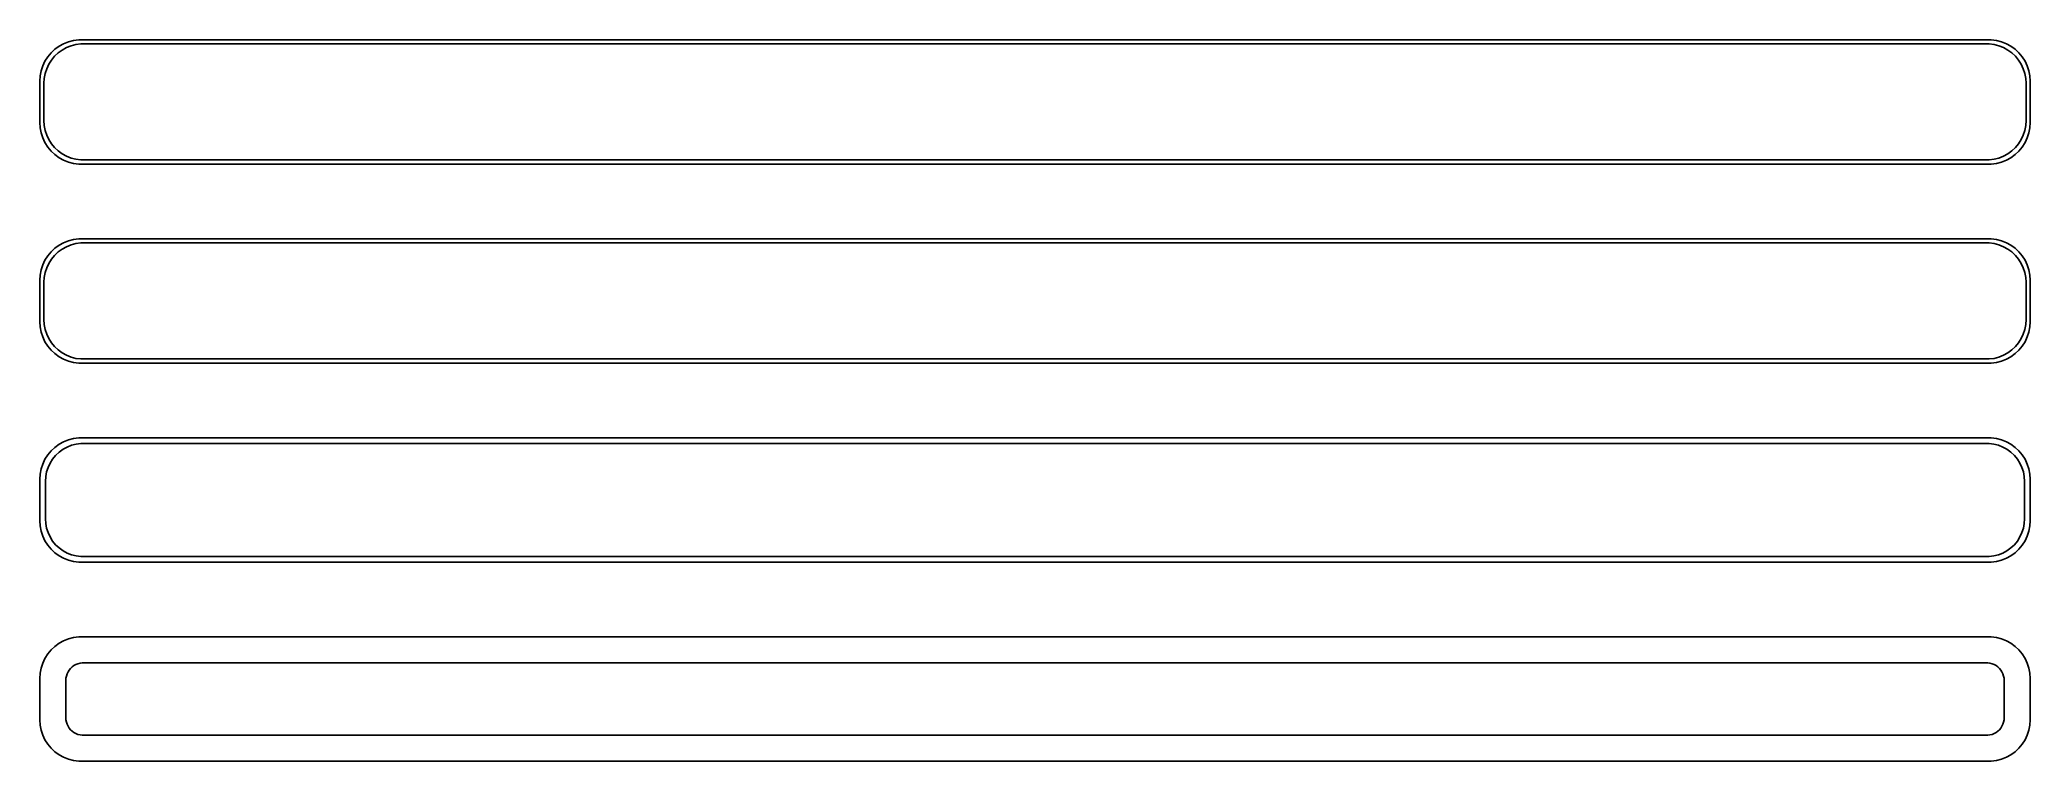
# Model space of a CAD drawing. Header units: metres. Extents: x -120 to 120, y 89 to 175.
import ezdxf

# ---------------------------------------------------------------- set-up
doc = ezdxf.new("R2010")
doc.units = ezdxf.units.M

msp = doc.modelspace()

# ---------------------------------------------------------------- linework, layer by layer
for p, q in [((-116.545, 175.255), (-117.129, 175.024)), ((-115.937, 175.411), (-116.545, 175.255)), ((-115.314, 175.49), (-115.937, 175.411)), ((115.314, 175.49), (-115.314, 175.49)), ((115.937, 175.411), (115.314, 175.49)), ((116.545, 175.255), (115.937, 175.411)), ((117.129, 175.024), (116.545, 175.255)), ((-119.382, 172.909), (-119.649, 172.341)), ((-119.045, 173.439), (-119.382, 172.909)), ((-118.645, 173.923), (-119.045, 173.439)), ((-118.912, 172.538), (-118.593, 173.042)), ((-118.187, 174.353), (-118.645, 173.923)), ((-118.593, 173.042), (-118.213, 173.502)), ((-118.213, 173.502), (-117.778, 173.91)), ((-117.679, 174.722), (-118.187, 174.353)), ((-117.778, 173.91), (-117.295, 174.261)), ((-117.129, 175.024), (-117.679, 174.722)), ((-117.295, 174.261), (-116.772, 174.548)), ((-116.772, 174.548), (-116.218, 174.768)), ((-116.218, 174.768), (-115.64, 174.916)), ((-115.64, 174.916), (-115.048, 174.991)), ((-115.048, 174.991), (115.048, 174.991)), ((115.048, 174.991), (115.64, 174.916)), ((115.64, 174.916), (116.218, 174.768)), ((116.218, 174.768), (116.772, 174.548)), ((116.772, 174.548), (117.295, 174.261)), ((117.679, 174.722), (117.129, 175.024)), ((117.295, 174.261), (117.778, 173.91)), ((118.187, 174.353), (117.679, 174.722)), ((117.778, 173.91), (118.213, 173.502)), ((118.645, 173.923), (118.187, 174.353)), ((118.213, 173.502), (118.593, 173.042)), ((118.593, 173.042), (118.912, 172.538)), ((119.045, 173.439), (118.645, 173.923)), ((119.382, 172.909), (119.045, 173.439)), ((119.649, 172.341), (119.382, 172.909)), ((-119.961, 171.127), (-120, 170.5)), ((-120, 170.5), (-120, 165.5)), ((-119.843, 171.743), (-119.961, 171.127)), ((-119.649, 172.341), (-119.843, 171.743)), ((-119.5, 170.25), (-119.463, 170.845)), ((-119.463, 170.845), (-119.351, 171.431)), ((-119.351, 171.431), (-119.166, 171.999)), ((-119.166, 171.999), (-118.912, 172.538)), ((118.912, 172.538), (119.166, 171.999)), ((119.166, 171.999), (119.351, 171.431)), ((119.351, 171.431), (119.463, 170.845)), ((119.463, 170.845), (119.5, 170.25)), ((119.843, 171.743), (119.649, 172.341)), ((119.961, 171.127), (119.843, 171.743)), ((120, 170.5), (119.961, 171.127)), ((120, 165.5), (120, 170.5)), ((-119.5, 165.75), (-119.5, 170.25)), ((119.5, 170.25), (119.5, 165.75)), ((-119.463, 165.155), (-119.5, 165.75)), ((119.5, 165.75), (119.463, 165.155)), ((-120, 165.5), (-119.961, 164.873)), ((-119.961, 164.873), (-119.843, 164.257)), ((-119.843, 164.257), (-119.649, 163.659)), ((-119.649, 163.659), (-119.382, 163.091)), ((-119.351, 164.569), (-119.463, 165.155)), ((-119.166, 164.001), (-119.351, 164.569)), ((-118.912, 163.462), (-119.166, 164.001)), ((-118.593, 162.958), (-118.912, 163.462)), ((118.912, 163.462), (118.593, 162.958)), ((119.166, 164.001), (118.912, 163.462)), ((119.351, 164.569), (119.166, 164.001)), ((119.463, 165.155), (119.351, 164.569)), ((119.382, 163.091), (119.649, 163.659)), ((119.649, 163.659), (119.843, 164.257)), ((119.843, 164.257), (119.961, 164.873)), ((119.961, 164.873), (120, 165.5)), ((-119.382, 163.091), (-119.045, 162.561)), ((-119.045, 162.561), (-118.645, 162.077)), ((-118.645, 162.077), (-118.187, 161.647)), ((-118.213, 162.498), (-118.593, 162.958)), ((-117.778, 162.09), (-118.213, 162.498)), ((-118.187, 161.647), (-117.679, 161.278)), ((-117.295, 161.739), (-117.778, 162.09)), ((-117.679, 161.278), (-117.129, 160.976)), ((-116.772, 161.452), (-117.295, 161.739)), ((-117.129, 160.976), (-116.545, 160.745)), ((-116.218, 161.232), (-116.772, 161.452)), ((-115.64, 161.084), (-116.218, 161.232)), ((-115.048, 161.009), (-115.64, 161.084)), ((115.048, 161.009), (-115.048, 161.009)), ((115.64, 161.084), (115.048, 161.009)), ((116.218, 161.232), (115.64, 161.084)), ((116.772, 161.452), (116.218, 161.232)), ((116.545, 160.745), (117.129, 160.976)), ((117.295, 161.739), (116.772, 161.452)), ((117.129, 160.976), (117.679, 161.278)), ((117.778, 162.09), (117.295, 161.739)), ((117.679, 161.278), (118.187, 161.647)), ((118.213, 162.498), (117.778, 162.09)), ((118.187, 161.647), (118.645, 162.077)), ((118.593, 162.958), (118.213, 162.498)), ((118.645, 162.077), (119.045, 162.561)), ((119.045, 162.561), (119.382, 163.091)), ((-116.545, 160.745), (-115.937, 160.589)), ((-115.937, 160.589), (-115.314, 160.51)), ((-115.314, 160.51), (115.314, 160.51)), ((115.314, 160.51), (115.937, 160.589)), ((115.937, 160.589), (116.545, 160.745)), ((-116.545, 151.255), (-117.129, 151.024)), ((-115.937, 151.411), (-116.545, 151.255)), ((-115.314, 151.49), (-115.937, 151.411)), ((115.314, 151.49), (-115.314, 151.49)), ((115.937, 151.411), (115.314, 151.49)), ((116.545, 151.255), (115.937, 151.411)), ((117.129, 151.024), (116.545, 151.255)), ((-119.382, 148.909), (-119.649, 148.341)), ((-119.045, 149.439), (-119.382, 148.909)), ((-118.645, 149.923), (-119.045, 149.439)), ((-118.912, 148.538), (-118.593, 149.042)), ((-118.187, 150.353), (-118.645, 149.923)), ((-118.593, 149.042), (-118.213, 149.502)), ((-118.213, 149.502), (-117.778, 149.91)), ((-117.679, 150.722), (-118.187, 150.353)), ((-117.778, 149.91), (-117.295, 150.261)), ((-117.129, 151.024), (-117.679, 150.722)), ((-117.295, 150.261), (-116.772, 150.548)), ((-116.772, 150.548), (-116.218, 150.768)), ((-116.218, 150.768), (-115.64, 150.916)), ((-115.64, 150.916), (-115.048, 150.991)), ((-115.048, 150.991), (115.048, 150.991)), ((115.048, 150.991), (115.64, 150.916)), ((115.64, 150.916), (116.218, 150.768)), ((116.218, 150.768), (116.772, 150.548)), ((116.772, 150.548), (117.295, 150.261)), ((117.679, 150.722), (117.129, 151.024)), ((117.295, 150.261), (117.778, 149.91)), ((118.187, 150.353), (117.679, 150.722)), ((117.778, 149.91), (118.213, 149.502)), ((118.645, 149.923), (118.187, 150.353)), ((118.213, 149.502), (118.593, 149.042)), ((118.593, 149.042), (118.912, 148.538)), ((119.045, 149.439), (118.645, 149.923)), ((119.382, 148.909), (119.045, 149.439)), ((119.649, 148.341), (119.382, 148.909)), ((-119.961, 147.127), (-120, 146.5)), ((-120, 146.5), (-120, 141.5)), ((-119.843, 147.743), (-119.961, 147.127)), ((-119.649, 148.341), (-119.843, 147.743)), ((-119.5, 146.25), (-119.463, 146.845)), ((-119.463, 146.845), (-119.351, 147.431)), ((-119.351, 147.431), (-119.166, 147.999)), ((-119.166, 147.999), (-118.912, 148.538)), ((118.912, 148.538), (119.166, 147.999)), ((119.166, 147.999), (119.351, 147.431)), ((119.351, 147.431), (119.463, 146.845)), ((119.463, 146.845), (119.5, 146.25)), ((119.843, 147.743), (119.649, 148.341)), ((119.961, 147.127), (119.843, 147.743)), ((120, 146.5), (119.961, 147.127)), ((120, 141.5), (120, 146.5)), ((-119.5, 141.75), (-119.5, 146.25)), ((119.5, 146.25), (119.5, 141.75)), ((-119.463, 141.155), (-119.5, 141.75)), ((119.5, 141.75), (119.463, 141.155)), ((-120, 141.5), (-119.961, 140.873)), ((-119.961, 140.873), (-119.843, 140.257)), ((-119.843, 140.257), (-119.649, 139.659)), ((-119.649, 139.659), (-119.382, 139.091)), ((-119.351, 140.569), (-119.463, 141.155)), ((-119.166, 140.001), (-119.351, 140.569)), ((-118.912, 139.462), (-119.166, 140.001)), ((-118.593, 138.958), (-118.912, 139.462)), ((118.912, 139.462), (118.593, 138.958)), ((119.166, 140.001), (118.912, 139.462)), ((119.351, 140.569), (119.166, 140.001)), ((119.463, 141.155), (119.351, 140.569)), ((119.382, 139.091), (119.649, 139.659)), ((119.649, 139.659), (119.843, 140.257)), ((119.843, 140.257), (119.961, 140.873)), ((119.961, 140.873), (120, 141.5)), ((-119.382, 139.091), (-119.045, 138.561)), ((-119.045, 138.561), (-118.645, 138.077)), ((-118.645, 138.077), (-118.187, 137.647)), ((-118.213, 138.498), (-118.593, 138.958)), ((-117.778, 138.09), (-118.213, 138.498)), ((-118.187, 137.647), (-117.679, 137.278)), ((-117.295, 137.739), (-117.778, 138.09)), ((-117.679, 137.278), (-117.129, 136.976)), ((-116.772, 137.452), (-117.295, 137.739)), ((-117.129, 136.976), (-116.545, 136.745)), ((-116.218, 137.232), (-116.772, 137.452)), ((-115.64, 137.084), (-116.218, 137.232)), ((-115.048, 137.009), (-115.64, 137.084)), ((115.048, 137.009), (-115.048, 137.009)), ((115.64, 137.084), (115.048, 137.009)), ((116.218, 137.232), (115.64, 137.084)), ((116.772, 137.452), (116.218, 137.232)), ((116.545, 136.745), (117.129, 136.976)), ((117.295, 137.739), (116.772, 137.452)), ((117.129, 136.976), (117.679, 137.278)), ((117.778, 138.09), (117.295, 137.739)), ((117.679, 137.278), (118.187, 137.647)), ((118.213, 138.498), (117.778, 138.09)), ((118.187, 137.647), (118.645, 138.077)), ((118.593, 138.958), (118.213, 138.498)), ((118.645, 138.077), (119.045, 138.561)), ((119.045, 138.561), (119.382, 139.091)), ((-116.545, 136.745), (-115.937, 136.589)), ((-115.937, 136.589), (-115.314, 136.51)), ((-115.314, 136.51), (115.314, 136.51)), ((115.314, 136.51), (115.937, 136.589)), ((115.937, 136.589), (116.545, 136.745)), ((-116.545, 127.255), (-117.129, 127.024)), ((-115.937, 127.411), (-116.545, 127.255)), ((-115.314, 127.49), (-115.937, 127.411)), ((115.314, 127.49), (-115.314, 127.49)), ((115.937, 127.411), (115.314, 127.49)), ((116.545, 127.255), (115.937, 127.411)), ((117.129, 127.024), (116.545, 127.255)), ((-119.382, 124.909), (-119.649, 124.341)), ((-119.045, 125.439), (-119.382, 124.909)), ((-118.645, 125.923), (-119.045, 125.439)), ((-118.762, 124.456), (-118.454, 124.941)), ((-118.187, 126.353), (-118.645, 125.923)), ((-118.454, 124.941), (-118.088, 125.384)), ((-117.679, 126.722), (-118.187, 126.353)), ((-118.088, 125.384), (-117.668, 125.778)), ((-117.129, 127.024), (-117.679, 126.722)), ((-117.668, 125.778), (-117.203, 126.116)), ((-117.203, 126.116), (-116.699, 126.393)), ((-116.699, 126.393), (-116.165, 126.604)), ((-116.165, 126.604), (-115.608, 126.747)), ((-115.608, 126.747), (-115.037, 126.819)), ((-115.037, 126.819), (115.037, 126.819)), ((115.037, 126.819), (115.608, 126.747)), ((115.608, 126.747), (116.165, 126.604)), ((116.165, 126.604), (116.699, 126.393)), ((116.699, 126.393), (117.203, 126.116)), ((117.679, 126.722), (117.129, 127.024)), ((117.203, 126.116), (117.668, 125.778)), ((117.668, 125.778), (118.088, 125.384)), ((118.187, 126.353), (117.679, 126.722)), ((118.088, 125.384), (118.454, 124.941)), ((118.645, 125.923), (118.187, 126.353)), ((118.454, 124.941), (118.762, 124.456)), ((119.045, 125.439), (118.645, 125.923)), ((119.382, 124.909), (119.045, 125.439)), ((119.649, 124.341), (119.382, 124.909)), ((-119.961, 123.127), (-120, 122.5)), ((-120, 122.5), (-120, 117.5)), ((-119.843, 123.743), (-119.961, 123.127)), ((-119.649, 124.341), (-119.843, 123.743)), ((-119.328, 122.25), (-119.292, 122.824)), ((-119.292, 122.824), (-119.185, 123.389)), ((-119.185, 123.389), (-119.007, 123.935)), ((-119.007, 123.935), (-118.762, 124.456)), ((118.762, 124.456), (119.007, 123.935)), ((119.007, 123.935), (119.185, 123.389)), ((119.185, 123.389), (119.292, 122.824)), ((119.292, 122.824), (119.328, 122.25)), ((119.843, 123.743), (119.649, 124.341)), ((119.961, 123.127), (119.843, 123.743)), ((120, 122.5), (119.961, 123.127)), ((120, 117.5), (120, 122.5)), ((-119.328, 117.75), (-119.328, 122.25)), ((119.328, 122.25), (119.328, 117.75)), ((-119.292, 117.176), (-119.328, 117.75)), ((119.328, 117.75), (119.292, 117.176)), ((-120, 117.5), (-119.961, 116.873)), ((-119.961, 116.873), (-119.843, 116.257)), ((-119.843, 116.257), (-119.649, 115.659)), ((-119.649, 115.659), (-119.382, 115.091)), ((-119.185, 116.611), (-119.292, 117.176)), ((-119.007, 116.065), (-119.185, 116.611)), ((-118.762, 115.544), (-119.007, 116.065)), ((-118.454, 115.059), (-118.762, 115.544)), ((118.762, 115.544), (118.454, 115.059)), ((119.007, 116.065), (118.762, 115.544)), ((119.185, 116.611), (119.007, 116.065)), ((119.292, 117.176), (119.185, 116.611)), ((119.382, 115.091), (119.649, 115.659)), ((119.649, 115.659), (119.843, 116.257)), ((119.843, 116.257), (119.961, 116.873)), ((119.961, 116.873), (120, 117.5)), ((-119.382, 115.091), (-119.045, 114.561)), ((-119.045, 114.561), (-118.645, 114.077)), ((-118.645, 114.077), (-118.187, 113.647)), ((-118.088, 114.616), (-118.454, 115.059)), ((-118.187, 113.647), (-117.679, 113.278)), ((-117.668, 114.222), (-118.088, 114.616)), ((-117.679, 113.278), (-117.129, 112.976)), ((-117.203, 113.884), (-117.668, 114.222)), ((-116.699, 113.607), (-117.203, 113.884)), ((-117.129, 112.976), (-116.545, 112.745)), ((-116.165, 113.396), (-116.699, 113.607)), ((-115.608, 113.253), (-116.165, 113.396)), ((-115.037, 113.181), (-115.608, 113.253)), ((115.037, 113.181), (-115.037, 113.181)), ((115.608, 113.253), (115.037, 113.181)), ((116.165, 113.396), (115.608, 113.253)), ((116.699, 113.607), (116.165, 113.396)), ((116.545, 112.745), (117.129, 112.976)), ((117.203, 113.884), (116.699, 113.607)), ((117.129, 112.976), (117.679, 113.278)), ((117.668, 114.222), (117.203, 113.884)), ((118.088, 114.616), (117.668, 114.222)), ((117.679, 113.278), (118.187, 113.647)), ((118.454, 115.059), (118.088, 114.616)), ((118.187, 113.647), (118.645, 114.077)), ((118.645, 114.077), (119.045, 114.561)), ((119.045, 114.561), (119.382, 115.091)), ((-116.545, 112.745), (-115.937, 112.589)), ((-115.937, 112.589), (-115.314, 112.51)), ((-115.314, 112.51), (115.314, 112.51)), ((115.314, 112.51), (115.937, 112.589)), ((115.937, 112.589), (116.545, 112.745)), ((-116.545, 103.255), (-117.129, 103.024)), ((-115.937, 103.411), (-116.545, 103.255)), ((-115.314, 103.49), (-115.937, 103.411)), ((115.314, 103.49), (-115.314, 103.49)), ((115.937, 103.411), (115.314, 103.49)), ((116.545, 103.255), (115.937, 103.411)), ((117.129, 103.024), (116.545, 103.255)), ((-119.382, 100.909), (-119.649, 100.341)), ((-119.045, 101.439), (-119.382, 100.909)), ((-118.645, 101.923), (-119.045, 101.439)), ((-118.187, 102.353), (-118.645, 101.923)), ((-117.679, 102.722), (-118.187, 102.353)), ((-117.129, 103.024), (-117.679, 102.722)), ((117.679, 102.722), (117.129, 103.024)), ((118.187, 102.353), (117.679, 102.722)), ((118.645, 101.923), (118.187, 102.353)), ((119.045, 101.439), (118.645, 101.923)), ((119.382, 100.909), (119.045, 101.439)), ((119.649, 100.341), (119.382, 100.909)), ((-119.961, 99.1267), (-120, 98.5)), ((-120, 98.5), (-120, 93.5)), ((-119.843, 99.7434), (-119.961, 99.1267)), ((-119.649, 100.341), (-119.843, 99.7434)), ((-116.86, 98.25), (-116.843, 98.5144)), ((-116.843, 98.5144), (-116.793, 98.7746)), ((-116.793, 98.7746), (-116.711, 99.0266)), ((-116.711, 99.0266), (-116.599, 99.2663)), ((-116.599, 99.2663), (-116.457, 99.49)), ((-116.457, 99.49), (-116.288, 99.6941)), ((-116.288, 99.6941), (-116.095, 99.8755)), ((-116.095, 99.8755), (-115.88, 100.031)), ((-115.88, 100.031), (-115.648, 100.159)), ((-115.648, 100.159), (-115.402, 100.256)), ((-115.402, 100.256), (-115.145, 100.322)), ((-115.145, 100.322), (-114.882, 100.355)), ((-114.882, 100.355), (114.882, 100.355)), ((114.882, 100.355), (115.145, 100.322)), ((115.145, 100.322), (115.402, 100.256)), ((115.402, 100.256), (115.648, 100.159)), ((115.648, 100.159), (115.88, 100.031)), ((115.88, 100.031), (116.095, 99.8755)), ((116.095, 99.8755), (116.288, 99.6941)), ((116.288, 99.6941), (116.457, 99.49)), ((116.457, 99.49), (116.599, 99.2663)), ((116.599, 99.2663), (116.711, 99.0266)), ((116.711, 99.0266), (116.793, 98.7746)), ((116.793, 98.7746), (116.843, 98.5144)), ((116.843, 98.5144), (116.86, 98.25)), ((119.843, 99.7434), (119.649, 100.341)), ((119.961, 99.1267), (119.843, 99.7434)), ((120, 98.5), (119.961, 99.1267)), ((120, 93.5), (120, 98.5)), ((-116.86, 93.75), (-116.86, 98.25)), ((116.86, 98.25), (116.86, 93.75)), ((-116.843, 93.4856), (-116.86, 93.75)), ((116.86, 93.75), (116.843, 93.4856)), ((-120, 93.5), (-119.961, 92.8733)), ((-119.961, 92.8733), (-119.843, 92.2566)), ((-119.843, 92.2566), (-119.649, 91.6594)), ((-119.649, 91.6594), (-119.382, 91.0912)), ((-116.793, 93.2254), (-116.843, 93.4856)), ((-116.711, 92.9734), (-116.793, 93.2254)), ((-116.599, 92.7337), (-116.711, 92.9734)), ((-116.457, 92.51), (-116.599, 92.7337)), ((-116.288, 92.3059), (-116.457, 92.51)), ((-116.095, 92.1245), (-116.288, 92.3059)), ((-115.88, 91.9688), (-116.095, 92.1245)), ((-115.648, 91.8412), (-115.88, 91.9688)), ((-115.402, 91.7436), (-115.648, 91.8412)), ((-115.145, 91.6777), (-115.402, 91.7436)), ((-114.882, 91.6445), (-115.145, 91.6777)), ((114.882, 91.6445), (-114.882, 91.6445)), ((115.145, 91.6777), (114.882, 91.6445)), ((115.402, 91.7436), (115.145, 91.6777)), ((115.648, 91.8412), (115.402, 91.7436)), ((115.88, 91.9688), (115.648, 91.8412)), ((116.095, 92.1245), (115.88, 91.9688)), ((116.288, 92.3059), (116.095, 92.1245)), ((116.457, 92.51), (116.288, 92.3059)), ((116.599, 92.7337), (116.457, 92.51)), ((116.711, 92.9734), (116.599, 92.7337)), ((116.793, 93.2254), (116.711, 92.9734)), ((116.843, 93.4856), (116.793, 93.2254)), ((119.382, 91.0912), (119.649, 91.6594)), ((119.649, 91.6594), (119.843, 92.2566)), ((119.843, 92.2566), (119.961, 92.8733)), ((119.961, 92.8733), (120, 93.5)), ((-119.382, 91.0912), (-119.045, 90.5611)), ((-119.045, 90.5611), (-118.645, 90.0773)), ((-118.645, 90.0773), (-118.187, 89.6474)), ((-118.187, 89.6474), (-117.679, 89.2784)), ((-117.679, 89.2784), (-117.129, 88.9759)), ((-117.129, 88.9759), (-116.545, 88.7447)), ((116.545, 88.7447), (117.129, 88.9759)), ((117.129, 88.9759), (117.679, 89.2784)), ((117.679, 89.2784), (118.187, 89.6474)), ((118.187, 89.6474), (118.645, 90.0773)), ((118.645, 90.0773), (119.045, 90.5611)), ((119.045, 90.5611), (119.382, 91.0912)), ((-116.545, 88.7447), (-115.937, 88.5886)), ((-115.937, 88.5886), (-115.314, 88.5099)), ((-115.314, 88.5099), (115.314, 88.5099)), ((115.314, 88.5099), (115.937, 88.5886)), ((115.937, 88.5886), (116.545, 88.7447))]:
    msp.add_line(p, q)

doc.saveas('drawing.dxf')
